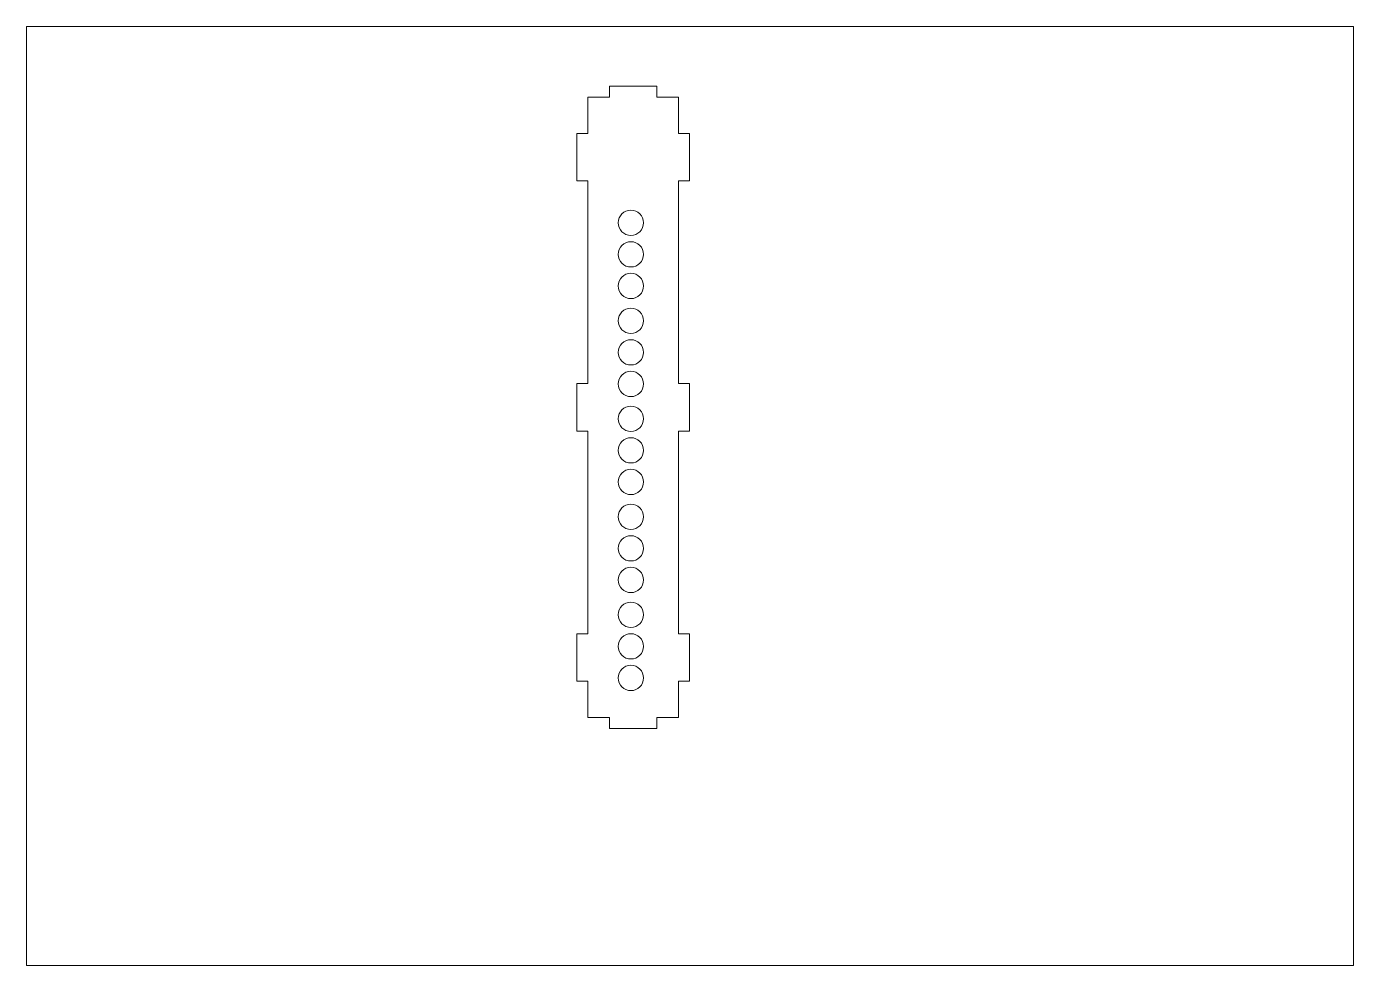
# Paper-space layout 'Sheet1' of a CAD drawing. Header units: inches, sheet in millimetres. Extents: x 0 to 420, y 0 to 297.
# The model-space entities are those that its viewports show. They can reach past a viewport. Long polylines and large blocks are cut down to what shows.
import ezdxf

# ---------------------------------------------------------------- set-up
doc = ezdxf.new("R2010")
doc.units = ezdxf.units.IN
doc.header["$LTSCALE"] = 12.7
doc.header["$MEASUREMENT"] = 0
doc.layers.add('Visible', color=7, linetype='Continuous', lineweight=40)

msp = doc.modelspace()

# ---------------------------------------------------------------- linework, layer by layer
at = {"layer": 'Visible', "lineweight": 20}
for p, q in [((185.01, 274.69), (185.01, 278.19)), ((185.01, 278.19), (200.01, 278.19)), ((200.01, 278.19), (200.01, 274.69)), ((178.16, 274.69), (178.16, 263.19)), ((178.16, 274.69), (185.01, 274.69)), ((200.01, 274.69), (206.86, 274.69)), ((206.86, 263.19), (206.86, 274.69)), ((174.66, 263.19), (174.66, 248.19)), ((178.16, 263.19), (174.66, 263.19)), ((206.86, 263.19), (210.36, 263.19)), ((210.36, 263.19), (210.36, 248.19)), ((174.66, 248.19), (178.16, 248.19)), ((178.16, 248.19), (178.16, 184.06)), ((210.36, 248.19), (206.86, 248.19)), ((206.86, 184.06), (206.86, 248.19)), ((174.66, 184.06), (174.66, 169.06)), ((178.16, 184.06), (174.66, 184.06)), ((206.86, 184.06), (210.36, 184.06)), ((210.36, 184.06), (210.36, 169.06)), ((174.66, 169.06), (178.16, 169.06)), ((178.16, 169.06), (178.16, 104.94)), ((210.36, 169.06), (206.86, 169.06)), ((206.86, 104.94), (206.86, 169.06)), ((174.66, 104.94), (174.66, 89.94)), ((178.16, 104.94), (174.66, 104.94)), ((206.86, 104.94), (210.36, 104.94)), ((210.36, 104.94), (210.36, 89.94)), ((174.66, 89.94), (178.16, 89.94)), ((178.16, 89.94), (178.16, 78.44)), ((210.36, 89.94), (206.86, 89.94)), ((206.86, 89.94), (206.86, 78.44)), ((178.16, 78.44), (185.01, 78.44)), ((185.01, 78.44), (185.01, 74.94)), ((200.01, 78.44), (206.86, 78.44)), ((200.01, 74.94), (200.01, 78.44)), ((185.01, 74.94), (200.01, 74.94))]:
    msp.add_line(p, q, dxfattribs=at)
for centre in [(191.79, 234.94), (191.79, 224.94), (191.79, 214.94), (191.79, 203.94), (191.79, 193.94), (191.79, 183.94), (191.79, 172.94), (191.79, 162.94), (191.79, 152.94), (191.79, 141.94), (191.79, 131.94), (191.79, 121.94), (191.79, 110.94), (191.79, 100.94), (191.79, 90.94)]:
    msp.add_circle(centre, 4, dxfattribs=at)

psp = doc.layouts.new('Sheet1')

# ---------------------------------------------------------------- viewports
at = {"layer": '0', "view_target_point": (210.5, 148.5)}
psp.add_viewport(center=(210, 148.5), size=(420, 297), view_center_point=(0, 0), view_height=297, dxfattribs=at)

doc.saveas('drawing.dxf')
